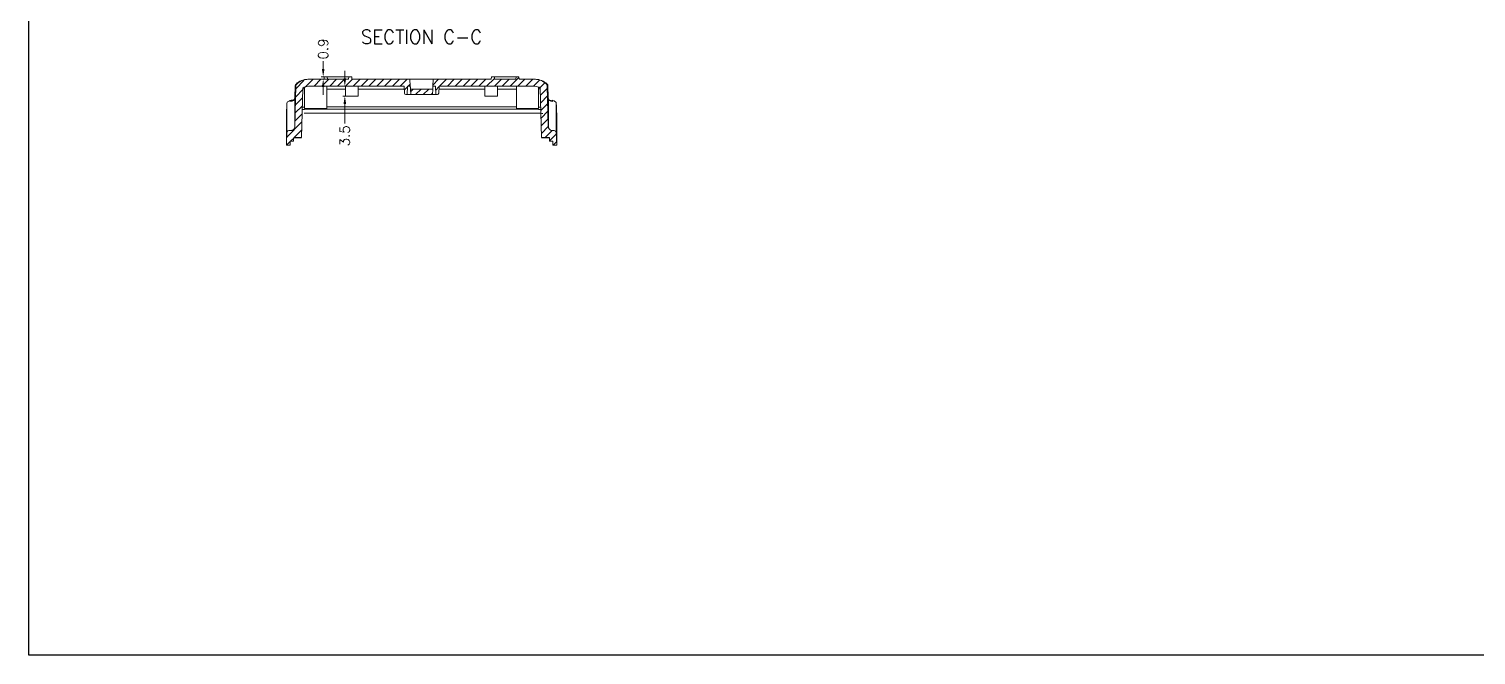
# Model space of a CAD drawing. Header units: millimetres. Extents: x -7059 to -6021, y -2109 to -1551.
# Drawn here: x -7059 to -6540, y -2109 to -1884 of the extents above; entities that cross this region are included whole.
import ezdxf

# ---------------------------------------------------------------- set-up
doc = ezdxf.new("R2010")
doc.units = ezdxf.units.MM
doc.layers.get('0').update_dxf_attribs({"linetype": 'CONTINUOUS'})
doc.layers.get('Defpoints').update_dxf_attribs({"linetype": 'CONTINUOUS'})
doc.layers.add('4', color=7, linetype='CONTINUOUS', true_color=0xffffff)
doc.styles.add('DEFAULT', font='simplex.shx')
doc.styles.add('ROMANC', font='romanc.shx', dxfattribs={"bigfont": 'gbcbig.shx'})
doc.dimstyles.new('YanXiu', dxfattribs={"dimtxt": 2.5, "dimasz": 2.2, "dimexe": 0.66, "dimexo": 0.66, "dimgap": 0.66, "dimtad": 0, "dimdsep": 46, "dimtxsty": 'ROMANC', "dimcen": 0, "dimclrd": 256, "dimclre": 131, "dimclrt": 42, "dimazin": 2, "dimtfac": 1, "dimtofl": 0, "dimtmove": 0, "dimatfit": 3, "dimfxl": 0, "dimlwd": 5, "dimlwe": 5, "dimarcsym": 0})

# ---------------------------------------------------------------- blocks, each defined once
blk = doc.blocks.new('*D15')
at = {"lineweight": 0}
for p, q in [((-5232.41, -1505.79), (-5232.41, -1502.99)), ((-5232.41, -1514.89), (-5232.41, -1521.99))]:
    blk.add_line(p, q, dxfattribs=at)
at = {"color": 7, "lineweight": 0}
for p, q in [((-5231.24, -1508.59), (-5233.11, -1508.59)), ((-5231.24, -1512.09), (-5233.11, -1512.09))]:
    blk.add_line(p, q, dxfattribs=at)
for points in [[(-5232.87, -1505.79), (-5231.94, -1505.79), (-5232.41, -1508.59)], [(-5232.87, -1514.89), (-5231.94, -1514.89), (-5232.41, -1512.09)]]:
    blk.add_solid(points)
at = {"layer": 'Defpoints', "color": 0}
for p in [(-5230.54, -1508.59), (-5232.41, -1512.09), (-5230.54, -1512.09)]:
    blk.add_point(p, dxfattribs=at)
at = {"color": 7, "insert": (-5232.41, -1526.36), "char_height": 3.5, "attachment_point": 5, "rotation": 90, "style": 'ROMANC'}
blk.add_mtext('3.5', dxfattribs=at)
blk = doc.blocks.new('*D16')
at = {"lineweight": 0}
for p, q in [((-5240.17, -1502.39), (-5240.17, -1499.59)), ((-5240.17, -1508.89), (-5240.17, -1511.69))]:
    blk.add_line(p, q, dxfattribs=at)
at = {"color": 7, "lineweight": 0}
for p, q in [((-5238.08, -1505.19), (-5240.87, -1505.19)), ((-5238.08, -1506.09), (-5240.87, -1506.09))]:
    blk.add_line(p, q, dxfattribs=at)
for points in [[(-5240.64, -1502.39), (-5239.71, -1502.39), (-5240.17, -1505.19)], [(-5240.64, -1508.89), (-5239.71, -1508.89), (-5240.17, -1506.09)]]:
    blk.add_solid(points)
at = {"layer": 'Defpoints', "color": 0}
for p in [(-5240.17, -1505.19), (-5237.39, -1505.19), (-5237.39, -1506.09)]:
    blk.add_point(p, dxfattribs=at)
at = {"color": 7, "insert": (-5240.17, -1495.22), "char_height": 3.5, "attachment_point": 5, "rotation": 90, "style": 'ROMANC'}
blk.add_mtext('0.9', dxfattribs=at)

msp = doc.modelspace()

# ---------------------------------------------------------------- linework, layer by layer
at = {"color": 7, "linetype": 'Continuous', "lineweight": 0}
for p, q in [((-6963.403, -1905.828), (-6960.503, -1902.928)), ((-6960.09, -1905.329), (-6957.214, -1902.454)), ((-6956.9, -1904.954), (-6954.4, -1902.454)), ((-6954.086, -1904.954), (-6951.586, -1902.454)), ((-6951.271, -1904.954), (-6948.771, -1902.454)), ((-6948.457, -1904.954), (-6945.957, -1902.454)), ((-6945.643, -1904.954), (-6943.143, -1902.454)), ((-6942.828, -1904.954), (-6940.328, -1902.454)), ((-6940.014, -1904.954), (-6937.514, -1902.454)), ((-6937.199, -1904.954), (-6934.699, -1902.454)), ((-6934.385, -1904.954), (-6933.302, -1903.871)), ((-6933.302, -1903.871), (-6931.885, -1902.454)), ((-6931.571, -1904.954), (-6929.071, -1902.454)), ((-6928.756, -1904.954), (-6926.256, -1902.454)), ((-6925.942, -1904.954), (-6923.442, -1902.454)), ((-6924.504, -1906.331), (-6923.361, -1905.187)), ((-6923.128, -1904.954), (-6922.393, -1904.22)), ((-6914.226, -1904.495), (-6912.185, -1902.454)), ((-6913.206, -1906.29), (-6912.059, -1905.143)), ((-6911.87, -1904.954), (-6909.37, -1902.454)), ((-6909.056, -1904.954), (-6906.556, -1902.454)), ((-6906.242, -1904.954), (-6903.742, -1902.454)), ((-6903.427, -1904.954), (-6903.302, -1904.829)), ((-6903.302, -1904.829), (-6900.927, -1902.454)), ((-6900.613, -1904.954), (-6898.113, -1902.454)), ((-6897.798, -1904.954), (-6895.298, -1902.454)), ((-6894.984, -1904.954), (-6892.133, -1902.103)), ((-6892.17, -1904.954), (-6889.67, -1902.454)), ((-6889.355, -1904.954), (-6886.855, -1902.454)), ((-6886.541, -1904.954), (-6883.362, -1901.775)), ((-6883.727, -1904.954), (-6881.227, -1902.454)), ((-6880.912, -1904.954), (-6878.412, -1902.454)), ((-6878.098, -1904.954), (-6876.079, -1902.935)), ((-6875.864, -1905.534), (-6874.152, -1903.823)), ((-6963.554, -1911.608), (-6960.986, -1909.04)), ((-6963.478, -1908.718), (-6960.91, -1906.15)), ((-6922.253, -1906.894), (-6921.313, -1905.954)), ((-6920.499, -1907.954), (-6918.499, -1905.954)), ((-6917.685, -1907.954), (-6915.685, -1905.954)), ((-6914.87, -1907.954), (-6914.382, -1907.465)), ((-6875.643, -1908.127), (-6873.206, -1905.69)), ((-6875.571, -1910.87), (-6873.134, -1908.433)), ((-6963.705, -1917.388), (-6961.137, -1914.82)), ((-6963.63, -1914.498), (-6961.062, -1911.93)), ((-6875.499, -1913.613), (-6873.062, -1911.176)), ((-6875.427, -1916.355), (-6872.99, -1913.918)), ((-6966.687, -1923.184), (-6961.213, -1917.71)), ((-6964.068, -1923.38), (-6961.289, -1920.6)), ((-6875.355, -1919.098), (-6872.918, -1916.661)), ((-6875.284, -1921.84), (-6872.84, -1919.396)), ((-6874.009, -1923.38), (-6871.454, -1920.825)), ((-6966.802, -1926.114), (-6965.401, -1924.712)), ((-6965.296, -1924.607), (-6964.197, -1923.508)), ((-6872.367, -1924.552), (-6869.957, -1922.142)), ((-6871.114, -1926.114), (-6869.853, -1924.852))]:
    msp.add_line(p, q, dxfattribs=at)
at = {"color": 1}
msp.add_lwpolyline([(-7059.182, -1551.116), (-6020.73, -1551.116), (-6020.73, -2108.993), (-7059.182, -2108.993)], close=True, dxfattribs=at)
at = {"layer": '4', "color": 7, "linetype": 'Continuous', "lineweight": 0}
for p, q in [((-6963.764, -1908.982), (-6963.649, -1904.844)), ((-6963.756, -1919.316), (-6963.377, -1904.84)), ((-6963.345, -1904.149), (-6963.345, -1904.149)), ((-6960.302, -1912.954), (-6960.302, -1905.25)), ((-6958.895, -1902.454), (-6959.166, -1902.454)), ((-6953.302, -1902.454), (-6958.895, -1902.454)), ((-6933.302, -1904.954), (-6958.895, -1904.954)), ((-6953.302, -1902.454), (-6953.224, -1901.554)), ((-6953.224, -1901.554), (-6952.181, -1901.554)), ((-6952.302, -1912.954), (-6952.302, -1904.954)), ((-6952.102, -1902.454), (-6952.181, -1901.554)), ((-6952.181, -1901.554), (-6944.424, -1901.554)), ((-6944.502, -1902.454), (-6952.102, -1902.454)), ((-6945.552, -1904.954), (-6945.552, -1908.454)), ((-6944.502, -1902.454), (-6944.424, -1901.554)), ((-6944.424, -1901.554), (-6943.381, -1901.554)), ((-6943.302, -1902.454), (-6943.381, -1901.554)), ((-6933.302, -1902.454), (-6943.302, -1902.454)), ((-6941.052, -1904.954), (-6941.052, -1908.454)), ((-6922.486, -1902.454), (-6933.302, -1902.454)), ((-6924.552, -1904.954), (-6933.302, -1904.954)), ((-6924.464, -1907.471), (-6924.552, -1904.954)), ((-6923.457, -1907.954), (-6923.352, -1904.954)), ((-6923.352, -1904.954), (-6922.355, -1904.954)), ((-6922.486, -1902.454), (-6922.355, -1904.954)), ((-6914.119, -1902.454), (-6922.486, -1902.454)), ((-6914.25, -1904.954), (-6914.119, -1902.454)), ((-6914.25, -1904.954), (-6913.252, -1904.954)), ((-6903.302, -1902.454), (-6914.119, -1902.454)), ((-6913.252, -1904.954), (-6913.148, -1907.954)), ((-6912.052, -1904.954), (-6912.14, -1907.471)), ((-6903.302, -1904.954), (-6912.052, -1904.954)), ((-6893.302, -1902.454), (-6903.302, -1902.454)), ((-6877.71, -1904.954), (-6903.302, -1904.954)), ((-6895.552, -1904.954), (-6895.552, -1908.454)), ((-6893.224, -1901.554), (-6893.302, -1902.454)), ((-6892.181, -1901.554), (-6893.224, -1901.554)), ((-6892.181, -1901.554), (-6892.102, -1902.454)), ((-6892.181, -1901.554), (-6884.424, -1901.554)), ((-6884.502, -1902.454), (-6892.102, -1902.454)), ((-6891.052, -1904.954), (-6891.052, -1908.454)), ((-6884.424, -1901.554), (-6884.502, -1902.454)), ((-6883.381, -1901.554), (-6884.424, -1901.554)), ((-6884.302, -1912.954), (-6884.302, -1904.954)), ((-6883.381, -1901.554), (-6883.302, -1902.454)), ((-6877.71, -1902.454), (-6883.302, -1902.454)), ((-6877.71, -1902.454), (-6877.439, -1902.454)), ((-6876.302, -1912.954), (-6876.302, -1905.25)), ((-6873.26, -1904.149), (-6873.26, -1904.149)), ((-6872.849, -1919.316), (-6873.228, -1904.84)), ((-6872.841, -1908.982), (-6872.956, -1904.844)), ((-6963.802, -1909.281), (-6963.802, -1919.662)), ((-6961.361, -1923.38), (-6960.895, -1905.582)), ((-6945.552, -1906.026), (-6952.301, -1906.026)), ((-6941.052, -1908.454), (-6945.552, -1908.454)), ((-6924.514, -1906.026), (-6941.051, -1906.026)), ((-6923.965, -1907.954), (-6923.457, -1907.954)), ((-6922.198, -1907.954), (-6923.457, -1907.954)), ((-6922.302, -1905.954), (-6914.302, -1905.954)), ((-6922.302, -1905.954), (-6922.198, -1907.954)), ((-6922.198, -1907.954), (-6914.407, -1907.954)), ((-6914.407, -1907.954), (-6914.302, -1905.954)), ((-6913.148, -1907.954), (-6914.407, -1907.954)), ((-6913.148, -1907.954), (-6912.64, -1907.954)), ((-6895.554, -1906.026), (-6912.091, -1906.026)), ((-6891.052, -1908.454), (-6895.552, -1908.454)), ((-6884.303, -1906.026), (-6891.053, -1906.026)), ((-6875.243, -1923.38), (-6875.709, -1905.582)), ((-6872.802, -1909.281), (-6872.802, -1919.665)), ((-6870.114, -1910.69), (-6870.114, -1910.689)), ((-6966.802, -1926.114), (-6966.802, -1915.348)), ((-6966.602, -1910.924), (-6966.602, -1921.444)), ((-6952.302, -1912.954), (-6960.302, -1912.954)), ((-6956.802, -1913.149), (-6879.802, -1913.149)), ((-6884.302, -1912.294), (-6952.302, -1912.294)), ((-6876.302, -1912.954), (-6884.302, -1912.954)), ((-6870.002, -1910.924), (-6870.002, -1921.445)), ((-6869.802, -1926.114), (-6869.802, -1915.348)), ((-6965.829, -1920.836), (-6965.829, -1920.836)), ((-6965.829, -1920.836), (-6965.258, -1920.836)), ((-6965.259, -1920.836), (-6965.258, -1920.836)), ((-6871.347, -1920.836), (-6871.346, -1920.836)), ((-6871.347, -1920.836), (-6870.775, -1920.836)), ((-6870.775, -1920.836), (-6870.775, -1920.836)), ((-6966.802, -1926.114), (-6966.712, -1923.853)), ((-6966.802, -1926.114), (-6965.401, -1926.114)), ((-6965.401, -1924.607), (-6964.24, -1924.607)), ((-6965.401, -1926.114), (-6965.401, -1924.607)), ((-6964.24, -1924.607), (-6964.215, -1923.97)), ((-6964.195, -1923.465), (-6961.366, -1923.465)), ((-6964.192, -1923.38), (-6961.361, -1923.38)), ((-6875.243, -1923.38), (-6872.413, -1923.38)), ((-6875.238, -1923.465), (-6872.41, -1923.465)), ((-6872.364, -1924.607), (-6872.39, -1923.97)), ((-6872.364, -1924.607), (-6871.204, -1924.607)), ((-6871.204, -1924.607), (-6871.204, -1926.114)), ((-6871.204, -1926.114), (-6869.802, -1926.114)), ((-6869.802, -1926.114), (-6869.892, -1923.853))]:
    msp.add_line(p, q, dxfattribs=at)
at = {"layer": '4', "color": 7, "linetype": 'Continuous', "lineweight": 0, "extrusion": (-6.12303e-17, 0, -1)}
msp.add_arc((6923.965, -1907.454), 0.5, 270, 358, dxfattribs=at)
at = {"layer": '4', "color": 7, "linetype": 'Continuous', "lineweight": 0, "extrusion": (0, 0, -1)}
msp.add_arc((6912.64, -1907.454), 0.5, 182, 270, dxfattribs=at)
at = {"layer": '4', "color": 7, "linetype": 'Continuous', "lineweight": 0}
for centre, major_axis, ratio, start_param, end_param in [((-6962.649, -1904.871), (0.995, -0.103), 0.9994974, 3.0708822, 3.2191098), ((-6962.648, -1904.866), (0, -1), 0.999997, 3.9121259, 4.6862091), ((-6962.377, -1904.866), (-1, 0), 0.999997, 5.4829222, 6.2570054), ((-6959.166, -1908.454), (0, 6), 0.999997, 0, 0.7705332), ((-6958.895, -1908.454), (6, 0), 0.999997, 1.5707963, 2.3413295), ((-6958.895, -1908.454), (3.5, 0), 0.999997, 1.5707963, 2.1793289), ((-6877.71, -1908.454), (6, 0), 0.999997, 0.8002631, 1.5707963), ((-6877.71, -1908.454), (3.5, 0), 0.999997, 0.9622637, 1.5707963), ((-6877.439, -1908.454), (0, 6), 0.999997, 5.5126521, 6.2831853), ((-6874.228, -1904.866), (-1, 0), 0.999997, 3.1677725, 3.9418558), ((-6873.957, -1904.866), (0, -1), 0.999997, 1.5969762, 2.3710595), ((-6873.956, -1904.871), (-0.995, -0.103), 0.9994974, 3.0640755, 3.2123031), ((-6965.834, -1911.145), (0.8, 0), 0.9956314, 1.5707963, 3.101614), ((-6965.263, -1908.943), (1.5, 0), 0.9956314, 4.712389, 6.2568906), ((-6871.341, -1908.943), (-1.5, 0), 0.9956314, 0.0262948, 1.5707963), ((-6870.771, -1911.145), (-0.8, 0), 0.9956314, 3.1815713, 4.712389), ((-6957.366, -1912.724), (-4.001, 0.006), 0.1073838, 5.5365217, 5.9008015), ((-6879.239, -1912.724), (4.001, 0.006), 0.1073838, 0.3823835, 0.7466634), ((-6961.17, -1915.965), (0.196, 7.5), 0.002454, 3.04815, 3.1416519), ((-6875.435, -1915.965), (-0.196, 7.5), 0.002454, 3.1415334, 3.2350353)]:
    msp.add_ellipse(centre, major_axis=major_axis, ratio=ratio, start_param=start_param, end_param=end_param, dxfattribs=at)
for points, degree in [([(-6922.355, -1904.954), (-6922.349, -1905.065), (-6922.337, -1905.287), (-6922.32, -1905.621), (-6922.308, -1905.843), (-6922.302, -1905.954)], 3), ([(-6914.303, -1905.954), (-6914.297, -1905.843), (-6914.285, -1905.621), (-6914.267, -1905.287), (-6914.256, -1905.065), (-6914.25, -1904.954)], 3), ([(-6966.632, -1911.084), (-6966.802, -1915.344)], 1), ([(-6869.802, -1915.344), (-6869.973, -1911.084)], 1), ([(-6966.629, -1921.626), (-6966.655, -1922.368), (-6966.683, -1923.111), (-6966.712, -1923.853)], 3), ([(-6965.401, -1924.595), (-6965.401, -1925.101), (-6965.401, -1925.607), (-6965.401, -1926.113)], 3), ([(-6964.192, -1923.38), (-6964.199, -1923.576), (-6964.207, -1923.773), (-6964.215, -1923.97)], 3), ([(-6872.413, -1923.38), (-6872.405, -1923.576), (-6872.398, -1923.773), (-6872.39, -1923.97)], 3), ([(-6871.204, -1926.114), (-6871.204, -1925.615), (-6871.204, -1925.116), (-6871.204, -1924.617)], 3), ([(-6869.976, -1921.626), (-6869.95, -1922.368), (-6869.922, -1923.111), (-6869.892, -1923.853)], 3)]:
    msp.add_open_spline(points, degree=degree, dxfattribs=at)
for points, knots in [([(-6965.834, -1910.348), (-6965.834, -1910.31), (-6965.778, -1910.238), (-6965.583, -1910.144), (-6965.315, -1910.063), (-6964.999, -1909.992), (-6964.646, -1909.928), (-6964.255, -1909.87), (-6963.965, -1909.834), (-6963.815, -1909.817)], [0, 0, 0, 0, 0.1435979, 0.2871958, 0.4307936, 0.5743915, 0.7179894, 0.8615873, 1, 1, 1, 1]), ([(-6965.263, -1910.436), (-6965.263, -1910.375), (-6965.141, -1910.257), (-6964.667, -1910.098), (-6964.149, -1909.997), (-6963.833, -1909.948), (-6963.799, -1909.943)], [0, 0, 0, 0, 0.320378, 0.6407561, 0.9611341, 1, 1, 1, 1]), ([(-6960.908, -1905.756), (-6960.834, -1905.775), (-6960.743, -1905.795), (-6960.54, -1905.831), (-6960.432, -1905.847), (-6960.31, -1905.864)], [0, 0, 0, 0, 0.529275, 0.529275, 1, 1, 1, 1]), ([(-6875.702, -1905.757), (-6875.776, -1905.776), (-6875.865, -1905.795), (-6876.065, -1905.831), (-6876.173, -1905.847), (-6876.294, -1905.864)], [0, 0, 0, 0, 0.5227498, 0.5227498, 1, 1, 1, 1]), ([(-6871.341, -1910.436), (-6871.341, -1910.375), (-6871.464, -1910.257), (-6871.937, -1910.098), (-6872.456, -1909.997), (-6872.771, -1909.948), (-6872.806, -1909.943)], [0, 0, 0, 0, 0.320378, 0.6407561, 0.9611341, 1, 1, 1, 1]), ([(-6870.479, -1910.399), (-6870.494, -1910.386), (-6870.596, -1910.304), (-6870.79, -1910.199), (-6871.037, -1910.117), (-6871.297, -1910.055), (-6871.521, -1910.009), (-6871.628, -1909.989)], [0, 0, 0, 0, 0.0332492, 0.2279828, 0.431989, 0.7423144, 1, 1, 1, 1]), ([(-6961.111, -1913.278), (-6961.056, -1913.275), (-6961.001, -1913.271), (-6960.742, -1913.255), (-6960.531, -1913.243), (-6960.101, -1913.221), (-6959.882, -1913.212), (-6959.211, -1913.185), (-6958.743, -1913.172), (-6957.781, -1913.154), (-6957.294, -1913.149), (-6956.802, -1913.149)], [0, 0, 0, 0, 0.0437836, 0.0437836, 0.203153, 0.203153, 0.3625224, 0.3625224, 0.6812612, 0.6812612, 1, 1, 1, 1]), ([(-6874.808, -1914.691), (-6875.044, -1914.675), (-6875.29, -1914.66), (-6875.919, -1914.627), (-6876.313, -1914.609), (-6877.128, -1914.58), (-6877.553, -1914.568), (-6878.41, -1914.55), (-6878.842, -1914.544), (-6879.714, -1914.54), (-6880.153, -1914.54), (-6881.031, -1914.541), (-6881.47, -1914.54), (-6882.348, -1914.54), (-6882.787, -1914.54), (-6884.104, -1914.54), (-6884.982, -1914.54), (-6889.372, -1914.54), (-6892.884, -1914.54), (-6903.42, -1914.54), (-6910.444, -1914.54), (-6924.492, -1914.54), (-6931.516, -1914.54), (-6942.052, -1914.54), (-6945.564, -1914.54), (-6950.832, -1914.54), (-6952.588, -1914.541), (-6954.783, -1914.54), (-6955.222, -1914.54), (-6956.1, -1914.541), (-6956.539, -1914.54), (-6957.197, -1914.541), (-6957.415, -1914.542), (-6957.851, -1914.546), (-6958.068, -1914.549), (-6958.716, -1914.56), (-6959.149, -1914.57), (-6959.844, -1914.592), (-6960.115, -1914.602), (-6960.379, -1914.614)], [0, 0, 0, 0, 0.010104, 0.010104, 0.0254123, 0.0254123, 0.0407206, 0.0407206, 0.0560289, 0.0560289, 0.0713372, 0.0713372, 0.0866455, 0.0866455, 0.1019538, 0.1019538, 0.1325704, 0.1325704, 0.2550368, 0.2550368, 0.4999697, 0.4999697, 0.7449025, 0.7449025, 0.8673689, 0.8673689, 0.9286021, 0.9286021, 0.9439104, 0.9439104, 0.9592187, 0.9592187, 0.9668728, 0.9668728, 0.974527, 0.974527, 0.9898353, 0.9898353, 1, 1, 1, 1]), ([(-6879.802, -1913.149), (-6879.31, -1913.149), (-6878.827, -1913.154), (-6878.113, -1913.167), (-6877.877, -1913.173), (-6877.409, -1913.186), (-6877.177, -1913.194), (-6876.502, -1913.22), (-6876.075, -1913.242), (-6875.614, -1913.27), (-6875.559, -1913.274), (-6875.505, -1913.278)], [0, 0, 0, 0, 0.3187528, 0.3187528, 0.4781292, 0.4781292, 0.6375056, 0.6375056, 0.9562583, 0.9562583, 1, 1, 1, 1]), ([(-6965.829, -1920.836), (-6965.934, -1920.836), (-6966.036, -1920.857), (-6966.227, -1920.937), (-6966.315, -1920.996), (-6966.534, -1921.215), (-6966.622, -1921.417), (-6966.629, -1921.626)], [0, 0, 0, 0, 0.25, 0.25, 0.5, 0.5, 1, 1, 1, 1]), ([(-6965.259, -1920.836), (-6965.16, -1920.836), (-6965.062, -1920.826), (-6964.87, -1920.787), (-6964.774, -1920.757), (-6964.502, -1920.641), (-6964.336, -1920.526), (-6964.062, -1920.245), (-6963.952, -1920.076), (-6963.802, -1919.712), (-6963.761, -1919.515), (-6963.756, -1919.316)], [0, 0, 0, 0, 0.125, 0.125, 0.25, 0.25, 0.5, 0.5, 0.75, 0.75, 1, 1, 1, 1]), ([(-6872.849, -1919.316), (-6872.844, -1919.515), (-6872.804, -1919.71), (-6872.691, -1919.984), (-6872.645, -1920.071), (-6872.538, -1920.236), (-6872.476, -1920.314), (-6872.338, -1920.455), (-6872.263, -1920.519), (-6872.101, -1920.631), (-6872.013, -1920.679), (-6871.742, -1920.795), (-6871.544, -1920.836), (-6871.346, -1920.836)], [0, 0, 0, 0, 0.25, 0.25, 0.375, 0.375, 0.5, 0.5, 0.625, 0.625, 0.75, 0.75, 1, 1, 1, 1]), ([(-6869.976, -1921.626), (-6869.979, -1921.521), (-6870.002, -1921.42), (-6870.084, -1921.229), (-6870.143, -1921.142), (-6870.363, -1920.923), (-6870.566, -1920.836), (-6870.775, -1920.836)], [0, 0, 0, 0, 0.25, 0.25, 0.5, 0.5, 1, 1, 1, 1])]:
    msp.add_open_spline(points, degree=3, knots=knots, dxfattribs=at)

# ---------------------------------------------------------------- texts
at = {"layer": '4', "color": 7, "linetype": 'Continuous', "lineweight": 0, "insert": (-6918.302, -1889.69), "char_height": 4.97512, "attachment_point": 8, "line_spacing_factor": 0.903614, "style": 'DEFAULT'}
msp.add_mtext('\\W00.962;SECTION \\H5.00;C-C\\H5.00; ', dxfattribs=at)

# ---------------------------------------------------------------- dimensions: what is measured, and where the dimension line sits
dim = msp.add_linear_dim(base=(-6953.606, -1901.554), p1=(-6950.818, -1902.454), p2=(-6950.818, -1901.554), angle=90, dimstyle='YanXiu', override={"dimtxt": 3.5, "dimasz": 2.8, "dimexe": 0.69965, "dimexo": 0.69965, "dimgap": 0.69965, "dimclre": 7, "dimclrt": 7, "dimlwd": 0, "dimlwe": 0})
dim.commit()
dim.dimension.update_dxf_attribs({"geometry": '*D16', "text_midpoint": (-6953.606, -1891.588), "insert": (-1713.433, -396.364)})
dim = msp.add_linear_dim(base=(-6945.84, -1908.454), p1=(-6943.976, -1904.954), p2=(-6943.976, -1908.454), angle=90, dimstyle='YanXiu', override={"dimtxt": 3.5, "dimasz": 2.8, "dimexe": 0.69965, "dimexo": 0.69965, "dimgap": 0.69965, "dimclre": 7, "dimclrt": 7, "dimlwd": 0, "dimlwe": 0})
dim.commit()
dim.dimension.update_dxf_attribs({"geometry": '*D15', "text_midpoint": (-6945.84, -1922.721), "dimtype": 128, "insert": (-1713.433, -396.364)})

doc.saveas('drawing.dxf')
